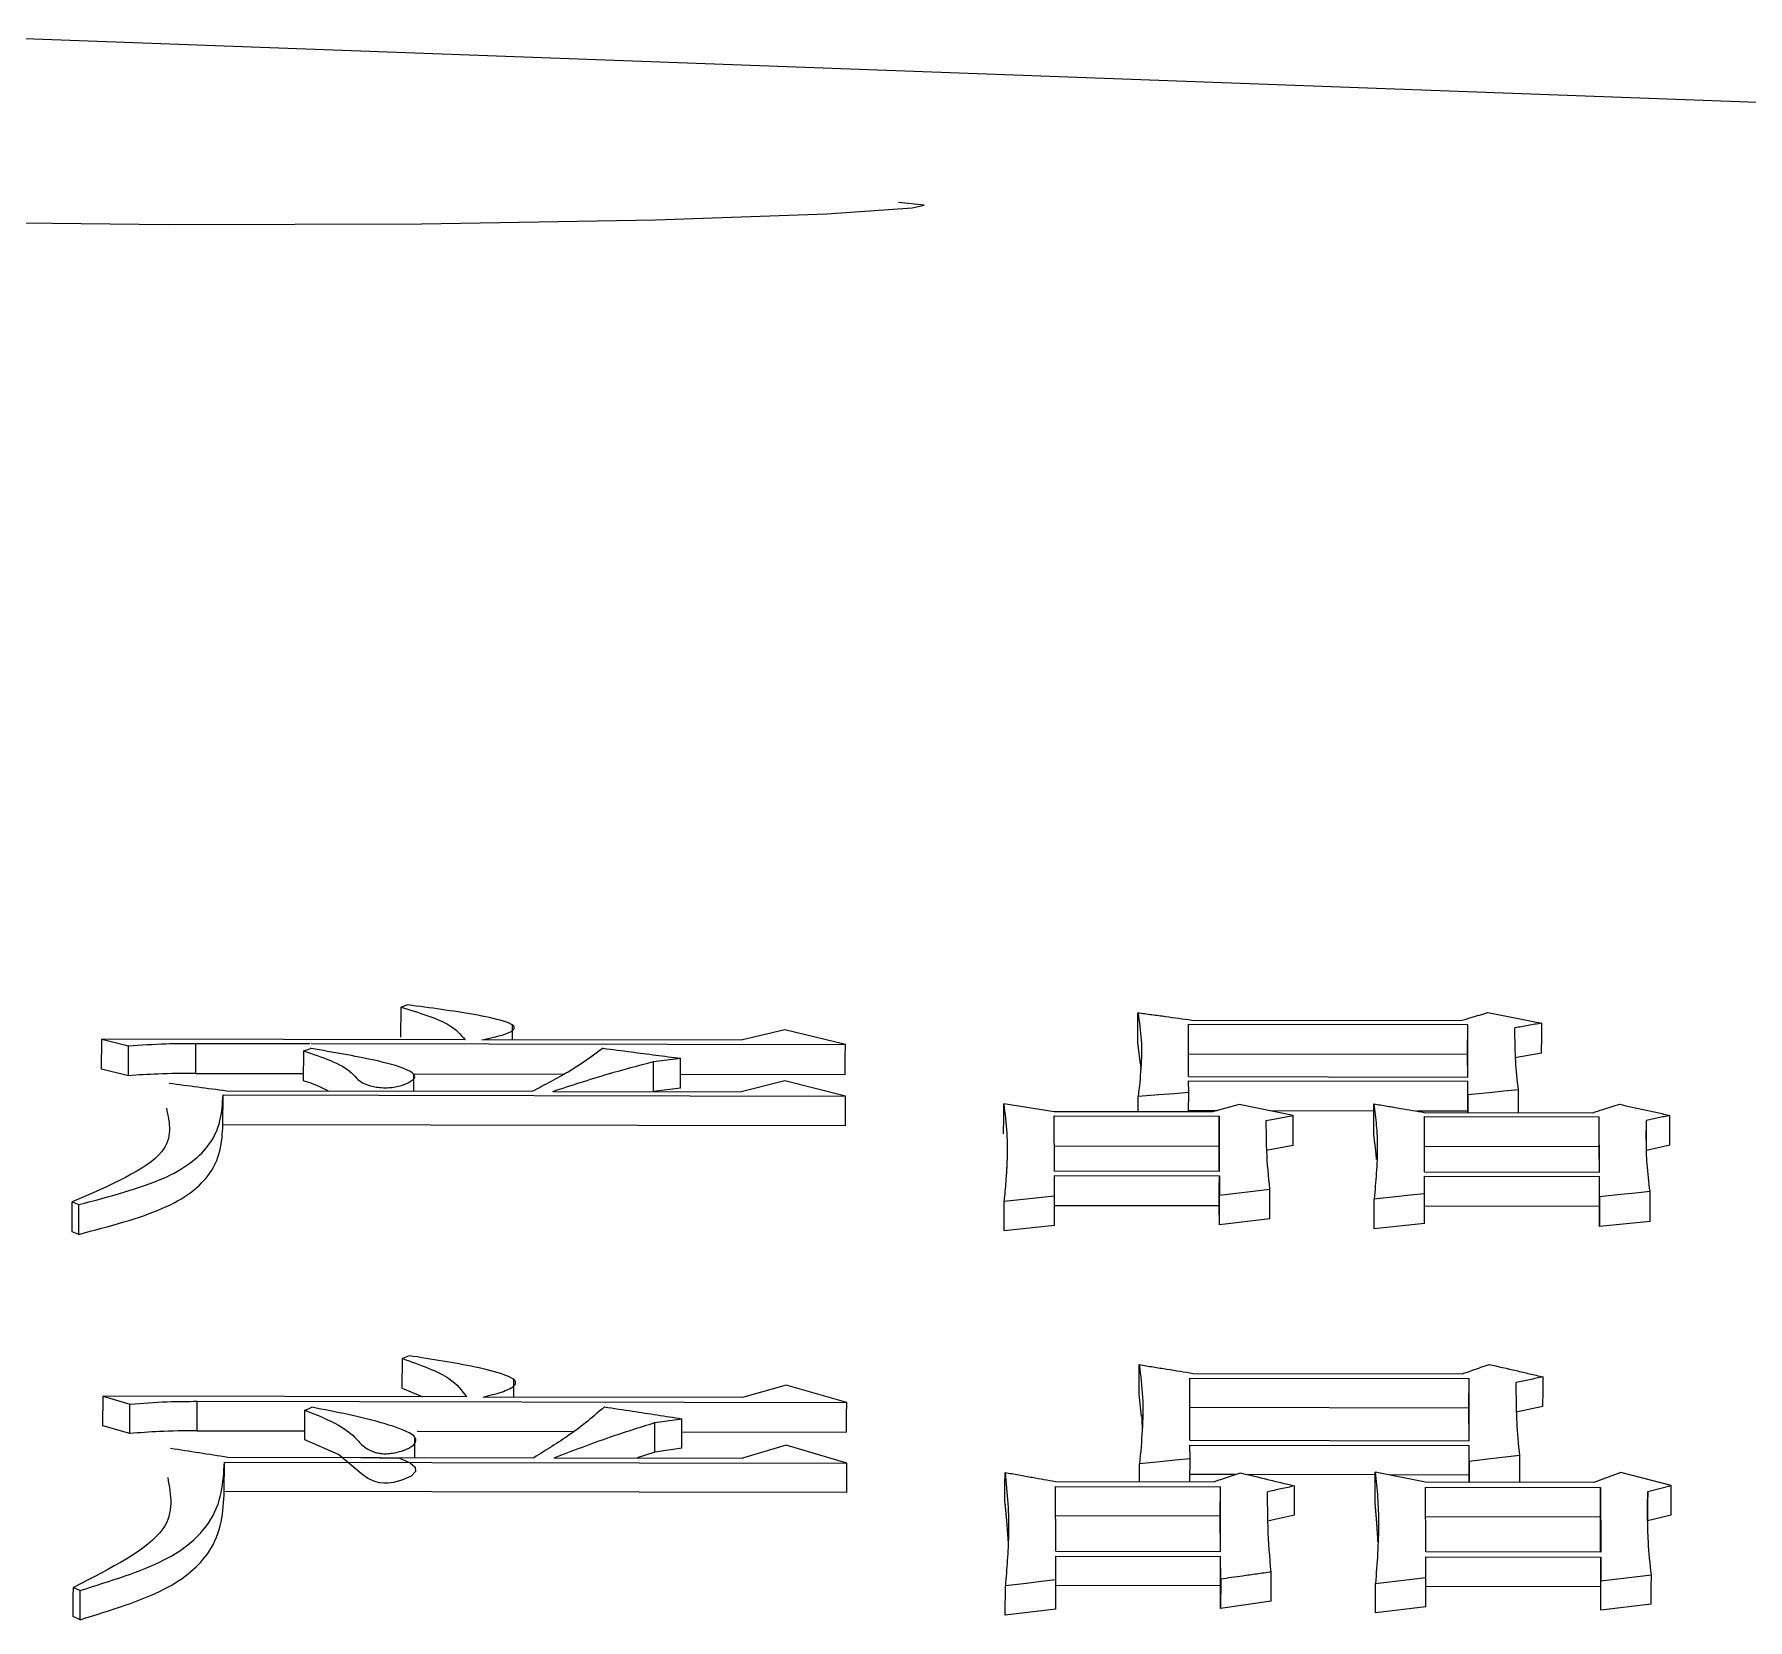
# Model space of a CAD drawing. Header units: millimetres. Extents: x 2301 to 4250, y 838 to 2217.
# Drawn here: x 2706.47 to 2711.98, y 2012.28 to 2017.38 of the extents above; entities that cross this region are included whole.
import ezdxf

# ---------------------------------------------------------------- set-up
doc = ezdxf.new("R2010")
doc.units = ezdxf.units.MM

msp = doc.modelspace()

# ---------------------------------------------------------------- linework, layer by layer
at = {"color": 7, "linetype": 'Continuous', "lineweight": 25}
for p, q in [((2706.0821, 2017.3796), (2721.3971, 2016.816)), ((2709.3316, 2016.8301), (2709.2492, 2016.8388)), ((2707.6496, 2014.1554), (2707.6499, 2014.2518)), ((2707.6715, 2014.2595), (2707.6499, 2014.2518)), ((2710.1921, 2014.2109), (2711.0575, 2014.2093)), ((2708.0085, 2014.1471), (2708.0087, 2014.1946)), ((2708.8834, 2014.1795), (2708.7429, 2014.1457)), ((2709.0783, 2014.1319), (2708.8834, 2014.1795)), ((2710.1813, 2014.1979), (2711.0792, 2014.1962)), ((2710.1821, 2014.0289), (2710.1813, 2014.1979)), ((2711.079, 2014.0998), (2711.0792, 2014.1962)), ((2711.0799, 2014.0273), (2711.0792, 2014.1962)), ((2706.6874, 2014.0532), (2706.6876, 2014.1495)), ((2706.6876, 2014.1495), (2706.7742, 2014.1283)), ((2707.8558, 2014.1473), (2706.6876, 2014.1495)), ((2706.774, 2014.032), (2706.7742, 2014.1283)), ((2706.9903, 2014.0395), (2706.9905, 2014.1358)), ((2706.9905, 2014.1358), (2707.357, 2014.1351)), ((2707.3366, 2014.0152), (2707.3369, 2014.1115)), ((2707.3609, 2014.1351), (2709.0783, 2014.1319)), ((2708.7429, 2014.1457), (2707.91, 2014.1472)), ((2710.0268, 2014.0704), (2710.0187, 2014.1381)), ((2711.079, 2014.0998), (2710.1811, 2014.1015)), ((2711.0793, 2014.0273), (2711.079, 2014.0998)), ((2711.3169, 2014.1046), (2711.2304, 2014.0891)), ((2706.774, 2014.032), (2706.6874, 2014.0532)), ((2708.4617, 2013.9813), (2708.4619, 2014.0775)), ((2708.4619, 2014.0775), (2708.5484, 2014.088)), ((2706.9903, 2014.0395), (2707.3367, 2014.0388)), ((2707.6911, 2013.9825), (2707.6912, 2014.0365)), ((2707.6919, 2014.0382), (2708.1753, 2014.0373)), ((2708.5482, 2013.9917), (2708.4617, 2013.9813)), ((2708.5483, 2014.0366), (2709.078, 2014.0356)), ((2708.8841, 2014.0153), (2708.7436, 2013.9805)), ((2709.079, 2013.9664), (2708.8841, 2014.0153)), ((2710.1821, 2014.0289), (2711.0799, 2014.0273)), ((2710.1821, 2014.0155), (2711.08, 2014.0139)), ((2710.1823, 2013.9778), (2710.1821, 2014.0155)), ((2711.0801, 2013.9708), (2711.08, 2014.0139)), ((2707.0775, 2013.874), (2707.0778, 2013.9701)), ((2707.0778, 2013.9701), (2709.079, 2013.9664)), ((2707.0885, 2013.9836), (2708.0729, 2013.9818)), ((2708.1378, 2013.9817), (2708.7436, 2013.9805)), ((2709.7498, 2013.9162), (2709.5875, 2013.941)), ((2710.02, 2013.9157), (2710.0201, 2013.9646)), ((2710.1821, 2013.9154), (2710.1823, 2013.9778)), ((2710.3447, 2013.9396), (2710.2582, 2013.9153)), ((2710.5179, 2013.9038), (2710.3447, 2013.9396)), ((2711.0801, 2013.9708), (2711.08, 2013.9137)), ((2711.2421, 2013.9134), (2711.2423, 2013.9866)), ((2710.2582, 2013.9153), (2709.7498, 2013.9162)), ((2709.7499, 2013.9025), (2710.2799, 2013.9016)), ((2709.7506, 2013.7251), (2709.7499, 2013.9025)), ((2710.2723, 2013.9192), (2710.1821, 2013.9194)), ((2710.2799, 2013.9016), (2710.2806, 2013.7241)), ((2710.4314, 2013.8876), (2710.5179, 2013.9038)), ((2710.7773, 2013.9183), (2710.4451, 2013.9189)), ((2711.0797, 2013.9177), (2710.9161, 2013.918)), ((2710.9397, 2013.914), (2711.4806, 2013.913)), ((2710.9398, 2013.9003), (2711.5023, 2013.8993)), ((2710.9405, 2013.7229), (2710.9398, 2013.9003)), ((2711.0797, 2013.9137), (2711.0797, 2013.9177)), ((2711.5021, 2013.8032), (2711.5023, 2013.8993)), ((2711.503, 2013.7218), (2711.5023, 2013.8993)), ((2711.6537, 2013.8681), (2711.6538, 2013.888)), ((2709.0787, 2013.8703), (2707.0775, 2013.874)), ((2711.6541, 2013.8022), (2711.6537, 2013.8681)), ((2709.7497, 2013.8065), (2710.2797, 2013.8055)), ((2710.28, 2013.7241), (2710.2797, 2013.8055)), ((2710.5177, 2013.8078), (2710.4312, 2013.7916)), ((2711.5021, 2013.8032), (2710.9396, 2013.8043)), ((2711.5024, 2013.7218), (2711.5021, 2013.8032)), ((2711.7292, 2013.8083), (2711.6535, 2013.792)), ((2709.5964, 2013.7203), (2709.5961, 2013.7169)), ((2709.5964, 2013.736), (2709.5966, 2013.7296)), ((2710.2806, 2013.7241), (2709.7506, 2013.7251)), ((2710.9405, 2013.7229), (2711.503, 2013.7218)), ((2709.7506, 2013.711), (2710.2807, 2013.71)), ((2709.7509, 2013.6459), (2709.7506, 2013.711)), ((2710.2807, 2013.71), (2710.2809, 2013.6478)), ((2710.2809, 2013.6478), (2710.4431, 2013.6673)), ((2710.9405, 2013.7088), (2711.503, 2013.7077)), ((2710.9408, 2013.6522), (2710.9405, 2013.7088)), ((2711.5033, 2013.6426), (2711.503, 2013.7077)), ((2711.6653, 2013.5637), (2711.6655, 2013.6594)), ((2706.5923, 2013.6262), (2706.614, 2013.6175)), ((2709.5885, 2013.5335), (2709.5887, 2013.6291)), ((2709.5887, 2013.6291), (2709.7509, 2013.6459)), ((2709.7508, 2013.6152), (2710.2805, 2013.6142)), ((2710.2807, 2013.5521), (2710.2805, 2013.6142)), ((2710.2807, 2013.5521), (2710.2809, 2013.6478)), ((2710.7783, 2013.5398), (2710.7786, 2013.6354)), ((2711.5028, 2013.612), (2710.9407, 2013.613)), ((2711.5031, 2013.5469), (2711.5028, 2013.612)), ((2711.5033, 2013.6426), (2711.5031, 2013.5469)), ((2709.7507, 2013.5502), (2709.5885, 2013.5335)), ((2710.4429, 2013.5716), (2710.2807, 2013.5521)), ((2710.9405, 2013.5565), (2710.7783, 2013.5398)), ((2711.6653, 2013.5637), (2711.5031, 2013.5469)), ((2706.6138, 2013.5219), (2706.5921, 2013.5305)), ((2707.654, 2013.0278), (2707.6542, 2013.1228)), ((2707.6758, 2013.132), (2707.6542, 2013.1228)), ((2708.0128, 2012.999), (2708.013, 2013.0552)), ((2710.1857, 2013.0598), (2711.0835, 2013.0582)), ((2710.1863, 2012.8603), (2710.1857, 2013.0598)), ((2710.1964, 2013.0752), (2711.0618, 2013.0736)), ((2711.0833, 2012.9632), (2711.0835, 2013.0582)), ((2711.0841, 2012.8587), (2711.0835, 2013.0582)), ((2706.6917, 2012.9066), (2706.6919, 2013.0014)), ((2706.6919, 2013.0014), (2706.7785, 2012.9764)), ((2707.8601, 2012.9992), (2706.6919, 2013.0014)), ((2707.654, 2013.0278), (2707.7198, 2012.9995)), ((2708.7472, 2012.9976), (2707.9142, 2012.9991)), ((2708.8877, 2013.0376), (2708.7472, 2012.9976)), ((2709.0826, 2012.9814), (2708.8877, 2013.0376)), ((2710.0303, 2012.936), (2710.023, 2013.0081)), ((2706.7783, 2012.8816), (2706.7785, 2012.9764)), ((2706.9946, 2012.8905), (2706.9948, 2012.9853)), ((2706.9948, 2012.9853), (2709.0826, 2012.9814)), ((2707.3409, 2012.8619), (2707.3411, 2012.9567)), ((2711.0833, 2012.9632), (2710.1854, 2012.9649)), ((2711.0836, 2012.8587), (2711.0833, 2012.9632)), ((2711.3212, 2012.9689), (2711.2347, 2012.9506)), ((2706.7783, 2012.8816), (2706.6917, 2012.9066)), ((2706.9946, 2012.8905), (2707.3409, 2012.8899)), ((2707.7015, 2012.8892), (2708.205, 2012.8882)), ((2708.466, 2012.8223), (2708.4662, 2012.917)), ((2708.4662, 2012.917), (2708.5527, 2012.9294)), ((2707.6942, 2012.8048), (2707.6943, 2012.8706)), ((2708.5524, 2012.8346), (2708.466, 2012.8223)), ((2708.5526, 2012.8876), (2709.0823, 2012.8866)), ((2708.8883, 2012.8438), (2708.7478, 2012.8029)), ((2709.0832, 2012.7863), (2708.8883, 2012.8438)), ((2710.1863, 2012.8603), (2711.0841, 2012.8587)), ((2710.1863, 2012.8446), (2711.0842, 2012.8429)), ((2710.1865, 2012.8002), (2710.1863, 2012.8446)), ((2711.0843, 2012.7922), (2711.0842, 2012.8429)), ((2707.0817, 2012.6955), (2707.082, 2012.7901)), ((2707.082, 2012.7901), (2709.0832, 2012.7863)), ((2707.0927, 2012.806), (2708.0771, 2012.8041)), ((2708.142, 2012.804), (2708.7478, 2012.8029)), ((2708.466, 2012.8223), (2708.4091, 2012.8035)), ((2710.0241, 2012.7271), (2710.0243, 2012.7846)), ((2710.1863, 2012.7268), (2710.1865, 2012.8002)), ((2711.0843, 2012.7922), (2711.0842, 2012.7251)), ((2711.2463, 2012.7248), (2711.2465, 2012.8109)), ((2709.754, 2012.7276), (2710.2624, 2012.7267)), ((2710.3318, 2012.7496), (2710.1864, 2012.7499)), ((2710.7815, 2012.7488), (2710.3726, 2012.7496)), ((2710.9439, 2012.7254), (2710.7816, 2012.7577)), ((2711.084, 2012.7482), (2710.8266, 2012.7487)), ((2711.4848, 2012.7244), (2710.9439, 2012.7254)), ((2711.084, 2012.7251), (2711.084, 2012.7482)), ((2711.5712, 2012.7562), (2711.4848, 2012.7244)), ((2711.7336, 2012.7143), (2711.5712, 2012.7562)), ((2709.0829, 2012.6918), (2707.0817, 2012.6955)), ((2709.7541, 2012.7116), (2710.2841, 2012.7106)), ((2709.7547, 2012.5037), (2709.7541, 2012.7116)), ((2710.2839, 2012.6161), (2710.2841, 2012.7106)), ((2710.2847, 2012.5027), (2710.2841, 2012.7106)), ((2710.944, 2012.7094), (2711.5065, 2012.7083)), ((2710.9446, 2012.5015), (2710.944, 2012.7094)), ((2711.5065, 2012.7083), (2711.5071, 2012.5004)), ((2711.658, 2012.6952), (2711.6579, 2012.677)), ((2711.6583, 2012.5924), (2711.6579, 2012.677)), ((2711.658, 2012.6952), (2711.7336, 2012.7143)), ((2710.2839, 2012.6161), (2709.7538, 2012.6171)), ((2710.2842, 2012.5027), (2710.2839, 2012.6161)), ((2710.5219, 2012.6189), (2710.4354, 2012.5998)), ((2710.9437, 2012.6149), (2711.5062, 2012.6138)), ((2711.5066, 2012.5004), (2711.5062, 2012.6138)), ((2711.7334, 2012.6198), (2711.6577, 2012.6007)), ((2709.7547, 2012.5037), (2710.2847, 2012.5027)), ((2711.6603, 2012.5285), (2711.6602, 2012.5314)), ((2709.7547, 2012.4873), (2710.2848, 2012.4863)), ((2709.755, 2012.4113), (2709.7547, 2012.4873)), ((2710.285, 2012.4136), (2710.2848, 2012.4863)), ((2711.5071, 2012.5004), (2710.9446, 2012.5015)), ((2710.9446, 2012.4851), (2711.5071, 2012.484)), ((2710.9448, 2012.419), (2710.9446, 2012.4851)), ((2711.5071, 2012.484), (2711.5074, 2012.408)), ((2710.2846, 2012.3921), (2709.7549, 2012.3931)), ((2710.2848, 2012.3195), (2710.2846, 2012.3921)), ((2710.285, 2012.4136), (2710.2848, 2012.3195)), ((2710.447, 2012.3424), (2710.4472, 2012.4365)), ((2710.7824, 2012.3053), (2710.7826, 2012.3994)), ((2710.7826, 2012.3994), (2710.9448, 2012.419)), ((2711.5071, 2012.3139), (2711.5074, 2012.408)), ((2711.5074, 2012.408), (2711.6696, 2012.4276)), ((2706.5964, 2012.3872), (2706.6181, 2012.3772)), ((2709.5925, 2012.2976), (2709.5928, 2012.3916)), ((2710.447, 2012.3424), (2710.2848, 2012.3195)), ((2710.9448, 2012.3909), (2711.5069, 2012.3898)), ((2711.5071, 2012.3139), (2711.5069, 2012.3898)), ((2706.6178, 2012.2832), (2706.5962, 2012.2932)), ((2709.7547, 2012.3172), (2709.5925, 2012.2976)), ((2710.9446, 2012.3249), (2710.7824, 2012.3053)), ((2711.6693, 2012.3335), (2711.5071, 2012.3139))]:
    msp.add_line(p, q, dxfattribs=at)
at = {"color": 7, "linetype": 'Continuous', "lineweight": 25, "flags": 128}
for points in [[(2704.8835, 2016.8445), (2704.8411, 2016.8424), (2704.886, 2016.828), (2705.1308, 2016.8109), (2705.5577, 2016.7929), (2706.1553, 2016.7772), (2706.9007, 2016.768), (2707.7165, 2016.7699), (2708.4685, 2016.7831), (2709.0193, 2016.8027), (2709.293, 2016.8214), (2709.3316, 2016.8301), (2709.3316, 2016.8301)], [(2710.0187, 2014.1381), (2710.0188, 2014.1921), (2710.0189, 2014.2345)], [(2711.3169, 2014.1046), (2711.317, 2014.1586), (2711.3171, 2014.201)], [(2707.3368, 2014.1114), (2707.3476, 2014.1154), (2707.3584, 2014.1193)], [(2709.078, 2014.0356), (2709.0782, 2014.0895), (2709.0783, 2014.1319)], [(2708.5482, 2013.9917), (2708.5483, 2014.0456), (2708.5484, 2014.088)], [(2711.0797, 2013.9177), (2711.0799, 2013.9715), (2711.08, 2014.0139)], [(2709.0787, 2013.8703), (2709.0789, 2013.9241), (2709.079, 2013.9664)], [(2709.5873, 2013.8449), (2709.5874, 2013.8987), (2709.5875, 2013.941)], [(2710.1823, 2013.9778), (2710.1344, 2013.9739), (2710.0866, 2013.97), (2710.0201, 2013.9646)], [(2710.7771, 2013.8454), (2710.7773, 2013.8992), (2710.7774, 2013.9415)], [(2711.2423, 2013.9866), (2711.1953, 2013.982), (2711.1483, 2013.9774), (2711.0801, 2013.9708)], [(2710.2797, 2013.8055), (2710.2798, 2013.8593), (2710.2799, 2013.9016)], [(2710.5177, 2013.8078), (2710.5178, 2013.8616), (2710.5179, 2013.9038)], [(2711.7292, 2013.8083), (2711.7293, 2013.8621), (2711.7294, 2013.9043)], [(2710.2805, 2013.6142), (2710.2806, 2013.6679), (2710.2807, 2013.71)], [(2710.4429, 2013.5716), (2710.443, 2013.6252), (2710.4431, 2013.6673)], [(2711.5028, 2013.612), (2711.5029, 2013.6656), (2711.503, 2013.7077)], [(2711.6655, 2013.6594), (2711.6185, 2013.6545), (2711.5715, 2013.6497), (2711.5033, 2013.6426)], [(2706.5921, 2013.5305), (2706.5922, 2013.5654), (2706.5923, 2013.5958), (2706.5923, 2013.6262)], [(2706.6138, 2013.5219), (2706.6139, 2013.5568), (2706.6139, 2013.5872), (2706.614, 2013.6175)], [(2709.7507, 2013.5502), (2709.7508, 2013.6038), (2709.7509, 2013.6459)], [(2710.9408, 2013.6522), (2710.8938, 2013.6474), (2710.8468, 2013.6425), (2710.7786, 2013.6354)], [(2710.9405, 2013.5565), (2710.9407, 2013.6101), (2710.9408, 2013.6522)], [(2710.023, 2013.0081), (2710.0231, 2013.0613), (2710.0233, 2013.1031)], [(2711.3212, 2012.9689), (2711.3213, 2013.0221), (2711.3214, 2013.0639)], [(2707.3411, 2012.9566), (2707.3466, 2012.959), (2707.3546, 2012.9625), (2707.3627, 2012.966)], [(2709.0823, 2012.8866), (2709.0825, 2012.9397), (2709.0826, 2012.9814)], [(2708.5524, 2012.8346), (2708.5526, 2012.8877), (2708.5527, 2012.9294)], [(2707.4587, 2012.8053), (2707.6451, 2012.8023), (2707.6788, 2012.7874), (2707.6951, 2012.7738), (2707.6959, 2012.7592), (2707.6829, 2012.745), (2707.6527, 2012.7314), (2707.6253, 2012.7247), (2707.6087, 2012.7226), (2707.5945, 2012.7222), (2707.5807, 2012.7235), (2707.5654, 2012.7271), (2707.5431, 2012.7367), (2707.5231, 2012.7521), (2707.4484, 2012.8138), (2707.3409, 2012.8619), (2707.3409, 2012.8619)], [(2711.084, 2012.7482), (2711.0841, 2012.8012), (2711.0842, 2012.8429)], [(2709.0829, 2012.6918), (2709.0831, 2012.7447), (2709.0832, 2012.7863)], [(2710.1865, 2012.8002), (2710.1386, 2012.7956), (2710.0908, 2012.791), (2710.0243, 2012.7846)], [(2711.2465, 2012.8109), (2711.1995, 2012.8055), (2711.1525, 2012.8), (2711.0843, 2012.7922)], [(2709.5914, 2012.6622), (2709.5916, 2012.7151), (2709.5917, 2012.7567)], [(2710.7813, 2012.6631), (2710.7815, 2012.7161), (2710.7816, 2012.7577)], [(2710.5219, 2012.6189), (2710.522, 2012.6718), (2710.5221, 2012.7134)], [(2711.5062, 2012.6138), (2711.5064, 2012.6667), (2711.5065, 2012.7083)], [(2711.7334, 2012.6198), (2711.7335, 2012.6727), (2711.7336, 2012.7143)], [(2710.2846, 2012.3921), (2710.2847, 2012.4448), (2710.2848, 2012.4863)], [(2711.5069, 2012.3898), (2711.507, 2012.4426), (2711.5071, 2012.484)], [(2709.755, 2012.4113), (2709.708, 2012.4056), (2709.661, 2012.3999), (2709.5928, 2012.3916)], [(2709.7547, 2012.3172), (2709.7549, 2012.3699), (2709.755, 2012.4113)], [(2710.9446, 2012.3249), (2710.9447, 2012.3776), (2710.9448, 2012.419)], [(2711.6693, 2012.3335), (2711.6695, 2012.3862), (2711.6696, 2012.4276)], [(2706.5962, 2012.2932), (2706.5963, 2012.3275), (2706.5963, 2012.3574), (2706.5964, 2012.3872)], [(2706.6178, 2012.2832), (2706.6179, 2012.3175), (2706.618, 2012.3474), (2706.6181, 2012.3772)]]:
    msp.add_lwpolyline(points, dxfattribs=at)
at = {"color": 7, "linetype": 'Continuous', "lineweight": 25}
for points, knots in [([(2707.6499, 2014.2518), (2707.707, 2014.2347), (2707.8081, 2014.2043), (2707.8414, 2014.1646), (2707.8558, 2014.1473)], [0, 0, 0, 0, 0.5653913, 1, 1, 1, 1]), ([(2707.91, 2014.1472), (2707.9301, 2014.1515), (2707.9699, 2014.1598), (2708.0066, 2014.1733), (2708.0156, 2014.1852), (2708.0108, 2014.1959), (2707.9682, 2014.2122), (2707.8541, 2014.2354), (2707.7441, 2014.2499), (2707.6715, 2014.2595)], [0, 0, 0, 0, 0.1207835, 0.2379421, 0.2842431, 0.3308199, 0.4249814, 0.6208103, 1, 1, 1, 1]), ([(2710.0189, 2014.2345), (2710.0233, 2014.2051), (2710.0321, 2014.1463), (2710.0296, 2014.0563), (2710.0232, 2013.9952), (2710.0201, 2013.9646)], [0, 0, 0, 0, 0.33259, 0.666186, 1, 1, 1, 1]), ([(2710.0189, 2014.2345), (2710.0338, 2014.2325), (2710.0635, 2014.2284), (2710.1212, 2014.2206), (2710.1641, 2014.2147), (2710.1921, 2014.2109)], [0, 0, 0, 0, 0.2574409, 0.5148817, 1, 1, 1, 1]), ([(2711.0575, 2014.2093), (2711.0685, 2014.2125), (2711.0884, 2014.2185), (2711.1172, 2014.2271), (2711.135, 2014.2323), (2711.1439, 2014.235)], [0, 0, 0, 0, 0.382635, 0.691318, 1, 1, 1, 1]), ([(2711.1439, 2014.235), (2711.1728, 2014.2293), (2711.2161, 2014.2208), (2711.2738, 2014.2095), (2711.3027, 2014.2038), (2711.3171, 2014.201)], [0, 0, 0, 0, 0.4999999, 0.75, 1, 1, 1, 1]), ([(2711.3171, 2014.201), (2711.3099, 2014.1997), (2711.2955, 2014.1971), (2711.2739, 2014.1933), (2711.2523, 2014.1894), (2711.2379, 2014.1868), (2711.2307, 2014.1855)], [0, 0, 0, 0, 0.2500001, 0.5000003, 0.7500004, 1, 1, 1, 1]), ([(2711.2423, 2013.9866), (2711.2389, 2014.0172), (2711.2336, 2014.0631), (2711.2315, 2014.1292), (2711.231, 2014.1648), (2711.2307, 2014.1855)], [0, 0, 0, 0, 0.455483, 0.683214, 1, 1, 1, 1]), ([(2706.7742, 2014.1283), (2706.814, 2014.1309), (2706.8851, 2014.1354), (2706.9583, 2014.1357), (2706.9905, 2014.1358)], [0, 0, 0, 0, 0.5588348, 1, 1, 1, 1]), ([(2707.3369, 2014.1114), (2707.3663, 2014.1017), (2707.4299, 2014.0805), (2707.4995, 2014.043), (2707.5128, 2014.0089), (2707.5651, 2013.9958), (2707.5875, 2013.9934), (2707.6107, 2013.9931), (2707.6336, 2013.9957), (2707.6591, 2014.0024), (2707.6802, 2014.0127), (2707.6964, 2014.0252), (2707.6916, 2014.0389), (2707.6546, 2014.0599), (2707.5412, 2014.0884), (2707.4303, 2014.1077), (2707.3592, 2014.1192), (2707.3584, 2014.1193)], [0, 0, 0, 0, 0.11781, 0.254849, 0.391031, 0.410858, 0.430655, 0.450877, 0.468612, 0.491918, 0.540011, 0.576765, 0.61394, 0.664642, 0.789466, 0.997756, 1, 1, 1, 1]), ([(2708.2995, 2014.1202), (2708.2644, 2014.0944), (2708.2148, 2014.058), (2708.1309, 2014.0126), (2708.0922, 2013.9921), (2708.0729, 2013.9818)], [0, 0, 0, 0, 0.546201, 0.773057, 1, 1, 1, 1]), ([(2708.2995, 2014.1202), (2708.3296, 2014.1163), (2708.3862, 2014.109), (2708.4692, 2014.0982), (2708.522, 2014.0914), (2708.5484, 2014.088)], [0, 0, 0, 0, 0.363442, 0.681721, 1, 1, 1, 1]), ([(2708.1378, 2013.9817), (2708.1671, 2013.9911), (2708.2258, 2014.0101), (2708.331, 2014.0428), (2708.4126, 2014.0645), (2708.4619, 2014.0775)], [0, 0, 0, 0, 0.283865, 0.567758, 1, 1, 1, 1]), ([(2710.0274, 2014.0734), (2710.0276, 2014.0648), (2710.028, 2014.0513), (2710.0282, 2014.0549), (2710.0283, 2014.0562)], [0, 0, 0, 0, 0.641471, 1, 1, 1, 1]), ([(2706.9903, 2014.0395), (2706.9492, 2014.0393), (2706.876, 2014.0388), (2706.8051, 2014.0341), (2706.774, 2014.032)], [0, 0, 0, 0, 0.561085, 1, 1, 1, 1]), ([(2706.9046, 2014.0082), (2706.9353, 2014.0041), (2706.9966, 2013.9959), (2707.0579, 2013.9877), (2707.0885, 2013.9836)], [0, 0, 0, 0, 0.499883, 1, 1, 1, 1]), ([(2707.4156, 2013.983), (2707.3978, 2013.9918), (2707.3749, 2014.0033), (2707.3437, 2014.013), (2707.3367, 2014.0152)], [0, 0, 0, 0, 0.775038, 1, 1, 1, 1]), ([(2706.614, 2013.6175), (2706.7127, 2013.6438), (2706.9068, 2013.6953), (2707.0687, 2013.8229), (2707.0743, 2013.9144), (2707.0778, 2013.9701)], [0, 0, 0, 0, 0.287817, 0.565935, 1, 1, 1, 1]), ([(2709.5875, 2013.941), (2709.5913, 2013.91), (2709.599, 2013.848), (2709.5994, 2013.7645), (2709.5944, 2013.6915), (2709.5906, 2013.6499), (2709.5887, 2013.6291)], [0, 0, 0, 0, 0.304153, 0.608343, 0.804164, 1, 1, 1, 1]), ([(2710.7774, 2013.9415), (2710.7803, 2013.9184), (2710.7863, 2013.8721), (2710.7896, 2013.7979), (2710.786, 2013.7192), (2710.781, 2013.6634), (2710.7786, 2013.6354)], [0, 0, 0, 0, 0.231566, 0.463148, 0.731542, 1, 1, 1, 1]), ([(2710.7774, 2013.9415), (2710.7916, 2013.9391), (2710.8202, 2013.9343), (2710.8743, 2013.9251), (2710.9142, 2013.9183), (2710.9397, 2013.914)], [0, 0, 0, 0, 0.263834, 0.527668, 1, 1, 1, 1]), ([(2711.4806, 2013.913), (2711.4916, 2013.9164), (2711.5115, 2013.9227), (2711.5403, 2013.9317), (2711.5581, 2013.9373), (2711.567, 2013.94)], [0, 0, 0, 0, 0.382635, 0.691318, 1, 1, 1, 1]), ([(2711.567, 2013.94), (2711.5941, 2013.9341), (2711.6347, 2013.9252), (2711.6888, 2013.9133), (2711.7159, 2013.9073), (2711.7294, 2013.9043)], [0, 0, 0, 0, 0.5, 0.75, 1, 1, 1, 1]), ([(2706.8955, 2013.9276), (2706.906, 2013.8798), (2706.9298, 2013.7722), (2706.7129, 2013.6783), (2706.5923, 2013.6262)], [0, 0, 0, 0, 0.4443, 1, 1, 1, 1]), ([(2710.4431, 2013.6673), (2710.439, 2013.7087), (2710.4333, 2013.7665), (2710.4321, 2013.8395), (2710.4316, 2013.8715), (2710.4314, 2013.8876)], [0, 0, 0, 0, 0.5564808, 0.7782386, 1, 1, 1, 1]), ([(2711.6655, 2013.6594), (2711.6618, 2013.6893), (2711.6551, 2013.7429), (2711.6531, 2013.819), (2711.6535, 2013.865), (2711.6538, 2013.888)], [0, 0, 0, 0, 0.387747, 0.693846, 1, 1, 1, 1]), ([(2711.7294, 2013.9043), (2711.7231, 2013.903), (2711.7105, 2013.9002), (2711.6916, 2013.8962), (2711.6727, 2013.8921), (2711.6601, 2013.8894), (2711.6538, 2013.888)], [0, 0, 0, 0, 0.25, 0.5, 0.750001, 1, 1, 1, 1]), ([(2706.6138, 2013.5219), (2706.7125, 2013.5481), (2706.9065, 2013.5995), (2707.0684, 2013.7269), (2707.0741, 2013.8183), (2707.0775, 2013.874)], [0, 0, 0, 0, 0.287925, 0.56603, 1, 1, 1, 1]), ([(2710.7862, 2013.7626), (2710.7861, 2013.7633), (2710.7859, 2013.7671), (2710.7854, 2013.7723), (2710.7849, 2013.7781), (2710.7845, 2013.7826), (2710.7841, 2013.787), (2710.7836, 2013.7914), (2710.7831, 2013.7958), (2710.7827, 2013.8002), (2710.7822, 2013.8046), (2710.7817, 2013.809), (2710.7811, 2013.8134), (2710.7804, 2013.8192), (2710.7797, 2013.8251), (2710.779, 2013.8309), (2710.7784, 2013.8353), (2710.7778, 2013.8401), (2710.7774, 2013.8435), (2710.7771, 2013.8454)], [0, 0, 0, 0, 0.027762, 0.133883, 0.186944, 0.240005, 0.293066, 0.346127, 0.399187, 0.452248, 0.505309, 0.55837, 0.611431, 0.664491, 0.770613, 0.823674, 0.876735, 0.929795, 1, 1, 1, 1]), ([(2707.6542, 2013.1228), (2707.7113, 2013.1025), (2707.8124, 2013.0665), (2707.8457, 2013.0196), (2707.8601, 2012.9992)], [0, 0, 0, 0, 0.5653913, 1, 1, 1, 1]), ([(2707.9142, 2012.9991), (2707.9344, 2013.0041), (2707.9742, 2013.014), (2708.0109, 2013.03), (2708.0199, 2013.044), (2708.0151, 2013.0568), (2707.9725, 2013.076), (2707.8585, 2013.1034), (2707.7484, 2013.1206), (2707.6758, 2013.132)], [0, 0, 0, 0, 0.120818, 0.238007, 0.284295, 0.33086, 0.424999, 0.620775, 1, 1, 1, 1]), ([(2710.0233, 2013.1031), (2710.0276, 2013.0684), (2710.0364, 2012.9987), (2710.0338, 2012.8925), (2710.0275, 2012.8206), (2710.0243, 2012.7846)], [0, 0, 0, 0, 0.33259, 0.666186, 1, 1, 1, 1]), ([(2710.0233, 2013.1031), (2710.0381, 2013.1007), (2710.0678, 2013.0959), (2710.1256, 2013.0866), (2710.1684, 2013.0797), (2710.1964, 2013.0752)], [0, 0, 0, 0, 0.257441, 0.514882, 1, 1, 1, 1]), ([(2711.0618, 2013.0736), (2711.0728, 2013.0775), (2711.0927, 2013.0845), (2711.1216, 2013.0947), (2711.1393, 2013.101), (2711.1482, 2013.1041)], [0, 0, 0, 0, 0.382635, 0.691318, 1, 1, 1, 1]), ([(2711.1482, 2013.1041), (2711.1771, 2013.0974), (2711.2204, 2013.0874), (2711.2781, 2013.0739), (2711.307, 2013.0672), (2711.3214, 2013.0639)], [0, 0, 0, 0, 0.5, 0.75, 1, 1, 1, 1]), ([(2711.3214, 2013.0639), (2711.3142, 2013.0623), (2711.2998, 2013.0593), (2711.2782, 2013.0547), (2711.2566, 2013.0501), (2711.2422, 2013.0471), (2711.235, 2013.0455)], [0, 0, 0, 0, 0.25, 0.5, 0.75, 1, 1, 1, 1]), ([(2711.2465, 2012.8109), (2711.2431, 2012.8469), (2711.2379, 2012.9009), (2711.2358, 2012.979), (2711.2353, 2013.0211), (2711.235, 2013.0455)], [0, 0, 0, 0, 0.455483, 0.683214, 1, 1, 1, 1]), ([(2706.7785, 2012.9764), (2706.8183, 2012.9794), (2706.8894, 2012.9848), (2706.9625, 2012.9852), (2706.9948, 2012.9853)], [0, 0, 0, 0, 0.558835, 1, 1, 1, 1]), ([(2707.3411, 2012.9567), (2707.3797, 2012.9412), (2707.4495, 2012.9133), (2707.5038, 2012.8702), (2707.5271, 2012.8393), (2707.5562, 2012.8241), (2707.5768, 2012.8186), (2707.5906, 2012.8167), (2707.6063, 2012.8167), (2707.6279, 2012.8192), (2707.656, 2012.8262), (2707.684, 2012.8379), (2707.6987, 2012.8538), (2707.698, 2012.87), (2707.6636, 2012.8929), (2707.5879, 2012.917), (2707.4802, 2012.9436), (2707.4023, 2012.9584), (2707.3627, 2012.966)], [0, 0, 0, 0, 0.156025, 0.282024, 0.363627, 0.404873, 0.419209, 0.430586, 0.44201, 0.458322, 0.488142, 0.530961, 0.573097, 0.616787, 0.655295, 0.770211, 0.882971, 1, 1, 1, 1]), ([(2708.3038, 2012.9673), (2708.2687, 2012.9369), (2708.2191, 2012.8939), (2708.1351, 2012.8405), (2708.0965, 2012.8162), (2708.0771, 2012.8041)], [0, 0, 0, 0, 0.546201, 0.773057, 1, 1, 1, 1]), ([(2708.3038, 2012.9673), (2708.3339, 2012.9627), (2708.3905, 2012.9541), (2708.4735, 2012.9415), (2708.5263, 2012.9334), (2708.5527, 2012.9294)], [0, 0, 0, 0, 0.363442, 0.681721, 1, 1, 1, 1]), ([(2710.031, 2012.9401), (2710.031, 2012.9403), (2710.0302, 2012.9492), (2710.0328, 2012.9059), (2710.0323, 2012.8895), (2710.0323, 2012.8874), (2710.0323, 2012.8874)], [0, 0, 0, 0, 0.014335, 0.602284, 0.99678, 1, 1, 1, 1]), ([(2706.9946, 2012.8905), (2706.9535, 2012.8902), (2706.8803, 2012.8897), (2706.8094, 2012.8841), (2706.7783, 2012.8816)], [0, 0, 0, 0, 0.561085, 1, 1, 1, 1]), ([(2708.142, 2012.804), (2708.1714, 2012.8151), (2708.23, 2012.8374), (2708.3352, 2012.8761), (2708.4169, 2012.9016), (2708.4662, 2012.917)], [0, 0, 0, 0, 0.283865, 0.567758, 1, 1, 1, 1]), ([(2706.9088, 2012.8348), (2706.9395, 2012.83), (2707.0008, 2012.8204), (2707.0621, 2012.8108), (2707.0927, 2012.806)], [0, 0, 0, 0, 0.499883, 1, 1, 1, 1]), ([(2706.6181, 2012.3772), (2706.7168, 2012.4078), (2706.9109, 2012.468), (2707.0728, 2012.6171), (2707.0785, 2012.7246), (2707.082, 2012.7901)], [0, 0, 0, 0, 0.287817, 0.565935, 1, 1, 1, 1]), ([(2706.8997, 2012.7402), (2706.9102, 2012.6841), (2706.9339, 2012.5577), (2706.717, 2012.4481), (2706.5964, 2012.3872)], [0, 0, 0, 0, 0.444231, 1, 1, 1, 1]), ([(2709.5917, 2012.7567), (2709.5952, 2012.7235), (2709.6021, 2012.657), (2709.604, 2012.5626), (2709.5993, 2012.4742), (2709.5949, 2012.4192), (2709.5928, 2012.3916)], [0, 0, 0, 0, 0.277767, 0.555561, 0.777766, 1, 1, 1, 1]), ([(2709.5917, 2012.7567), (2709.6063, 2012.7541), (2709.6356, 2012.7488), (2709.6898, 2012.7391), (2709.7292, 2012.7321), (2709.754, 2012.7276)], [0, 0, 0, 0, 0.27079, 0.54158, 1, 1, 1, 1]), ([(2710.2624, 2012.7267), (2710.2741, 2012.7305), (2710.2943, 2012.7372), (2710.3232, 2012.7468), (2710.3403, 2012.7525), (2710.3489, 2012.7553)], [0, 0, 0, 0, 0.404836, 0.702418, 1, 1, 1, 1]), ([(2710.3489, 2012.7553), (2710.3778, 2012.7483), (2710.4211, 2012.7378), (2710.4788, 2012.7239), (2710.5077, 2012.7169), (2710.5221, 2012.7134)], [0, 0, 0, 0, 0.4999999, 0.75, 1, 1, 1, 1]), ([(2710.7816, 2012.7577), (2710.7845, 2012.7305), (2710.7904, 2012.6761), (2710.7938, 2012.5892), (2710.7901, 2012.4971), (2710.7851, 2012.432), (2710.7826, 2012.3994)], [0, 0, 0, 0, 0.231675, 0.463367, 0.731652, 1, 1, 1, 1]), ([(2706.6178, 2012.2832), (2706.7165, 2012.3137), (2706.9106, 2012.3738), (2707.0726, 2012.5228), (2707.0783, 2012.6301), (2707.0817, 2012.6955)], [0, 0, 0, 0, 0.287925, 0.56603, 1, 1, 1, 1]), ([(2710.5221, 2012.7134), (2710.5149, 2012.7118), (2710.5005, 2012.7086), (2710.4789, 2012.7038), (2710.4572, 2012.699), (2710.4428, 2012.6958), (2710.4356, 2012.6942)], [0, 0, 0, 0, 0.25, 0.5, 0.75, 1, 1, 1, 1]), ([(2710.4472, 2012.4365), (2710.4431, 2012.4843), (2710.4374, 2012.5516), (2710.4362, 2012.6371), (2710.4358, 2012.6752), (2710.4356, 2012.6942)], [0, 0, 0, 0, 0.550969, 0.775483, 1, 1, 1, 1]), ([(2711.6696, 2012.4276), (2711.6658, 2012.4629), (2711.6592, 2012.5257), (2711.6572, 2012.6148), (2711.6577, 2012.6684), (2711.658, 2012.6952)], [0, 0, 0, 0, 0.392032, 0.69599, 1, 1, 1, 1]), ([(2709.6018, 2012.5368), (2709.6017, 2012.5408), (2709.6013, 2012.5497), (2709.6004, 2012.5637), (2709.5994, 2012.5787), (2709.5982, 2012.5936), (2709.5968, 2012.6086), (2709.5956, 2012.621), (2709.5947, 2012.6309), (2709.5939, 2012.6383), (2709.5931, 2012.646), (2709.5923, 2012.654), (2709.5917, 2012.6594), (2709.5914, 2012.6622)], [0, 0, 0, 0, 0.0944046, 0.2134344, 0.3324641, 0.4514938, 0.5705234, 0.689553, 0.7490678, 0.8085826, 0.8680974, 0.9340488, 1, 1, 1, 1]), ([(2710.7907, 2012.5339), (2710.7904, 2012.5395), (2710.7898, 2012.552), (2710.7889, 2012.5661), (2710.7882, 2012.5764), (2710.7879, 2012.5815), (2710.7874, 2012.5884), (2710.7869, 2012.5952), (2710.7864, 2012.602), (2710.786, 2012.6072), (2710.7856, 2012.6123), (2710.7852, 2012.6174), (2710.7847, 2012.6225), (2710.7843, 2012.6276), (2710.7839, 2012.6327), (2710.7835, 2012.6378), (2710.7831, 2012.6429), (2710.7826, 2012.648), (2710.7821, 2012.6548), (2710.7816, 2012.6598), (2710.7813, 2012.6631)], [0, 0, 0, 0, 0.128632, 0.287252, 0.326907, 0.366562, 0.406217, 0.485527, 0.525181, 0.564836, 0.604491, 0.644146, 0.683801, 0.723456, 0.763111, 0.802766, 0.842421, 0.882075, 0.92173, 1, 1, 1, 1]), ([(2710.4472, 2012.4365), (2710.4319, 2012.4343), (2710.4012, 2012.43), (2710.3471, 2012.4224), (2710.3084, 2012.4169), (2710.285, 2012.4136)], [0, 0, 0, 0, 0.283865, 0.567729, 1, 1, 1, 1])]:
    msp.add_open_spline(points, degree=3, knots=knots, dxfattribs=at)

doc.saveas('drawing.dxf')
